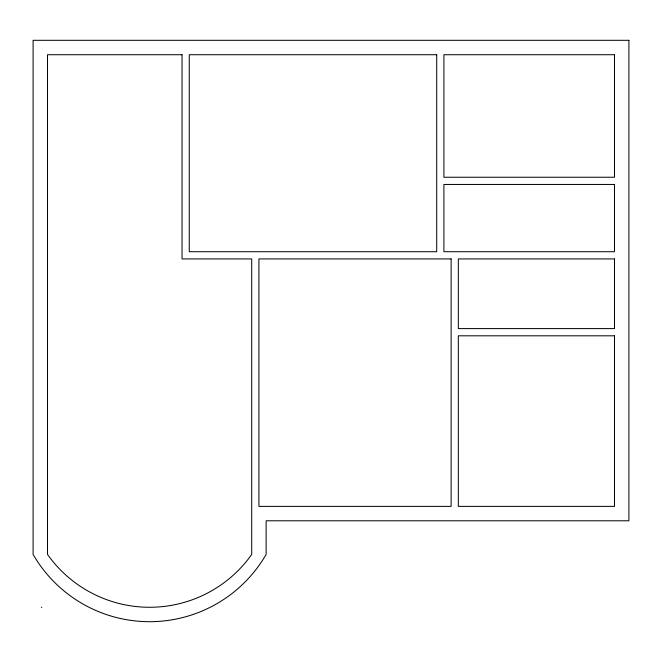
<?xml version="1.0" encoding="UTF-8"?>
<svg xmlns="http://www.w3.org/2000/svg" width="662" height="662" viewBox="0 0 662 662"><rect width="100%" height="100%" fill="white"/><g stroke="black" fill="none" stroke-linecap="round" stroke-linejoin="round"><path stroke-width="0.99" d="M41.325 607.277L41.83 607.277M628.9 40.308L33.1 40.308L33.1 554.425A134.543 134.543 0 0 0 266.132 554.425L266.132 520.787L628.9 520.787L628.9 40.308M182.05 54.723L47.515 54.723L47.515 554.425A125.052 125.052 0 0 0 251.717 554.425L251.717 258.925L182.05 258.925L182.05 54.723M436.705 54.723L189.258 54.723L189.258 251.717L436.705 251.717L436.705 54.723M614.485 54.723L443.912 54.723L443.912 177.242L614.485 177.242L614.485 54.723M614.485 184.45L443.912 184.45L443.912 251.717L614.485 251.717L614.485 184.45M451.12 258.925L258.925 258.925L258.925 506.38L451.12 506.38L451.12 258.925M614.485 258.925L458.327 258.925L458.327 328.6L614.485 328.6L614.485 258.925M614.485 335.808L458.327 335.808L458.327 506.38L614.485 506.38L614.485 335.808"/></g></svg>
